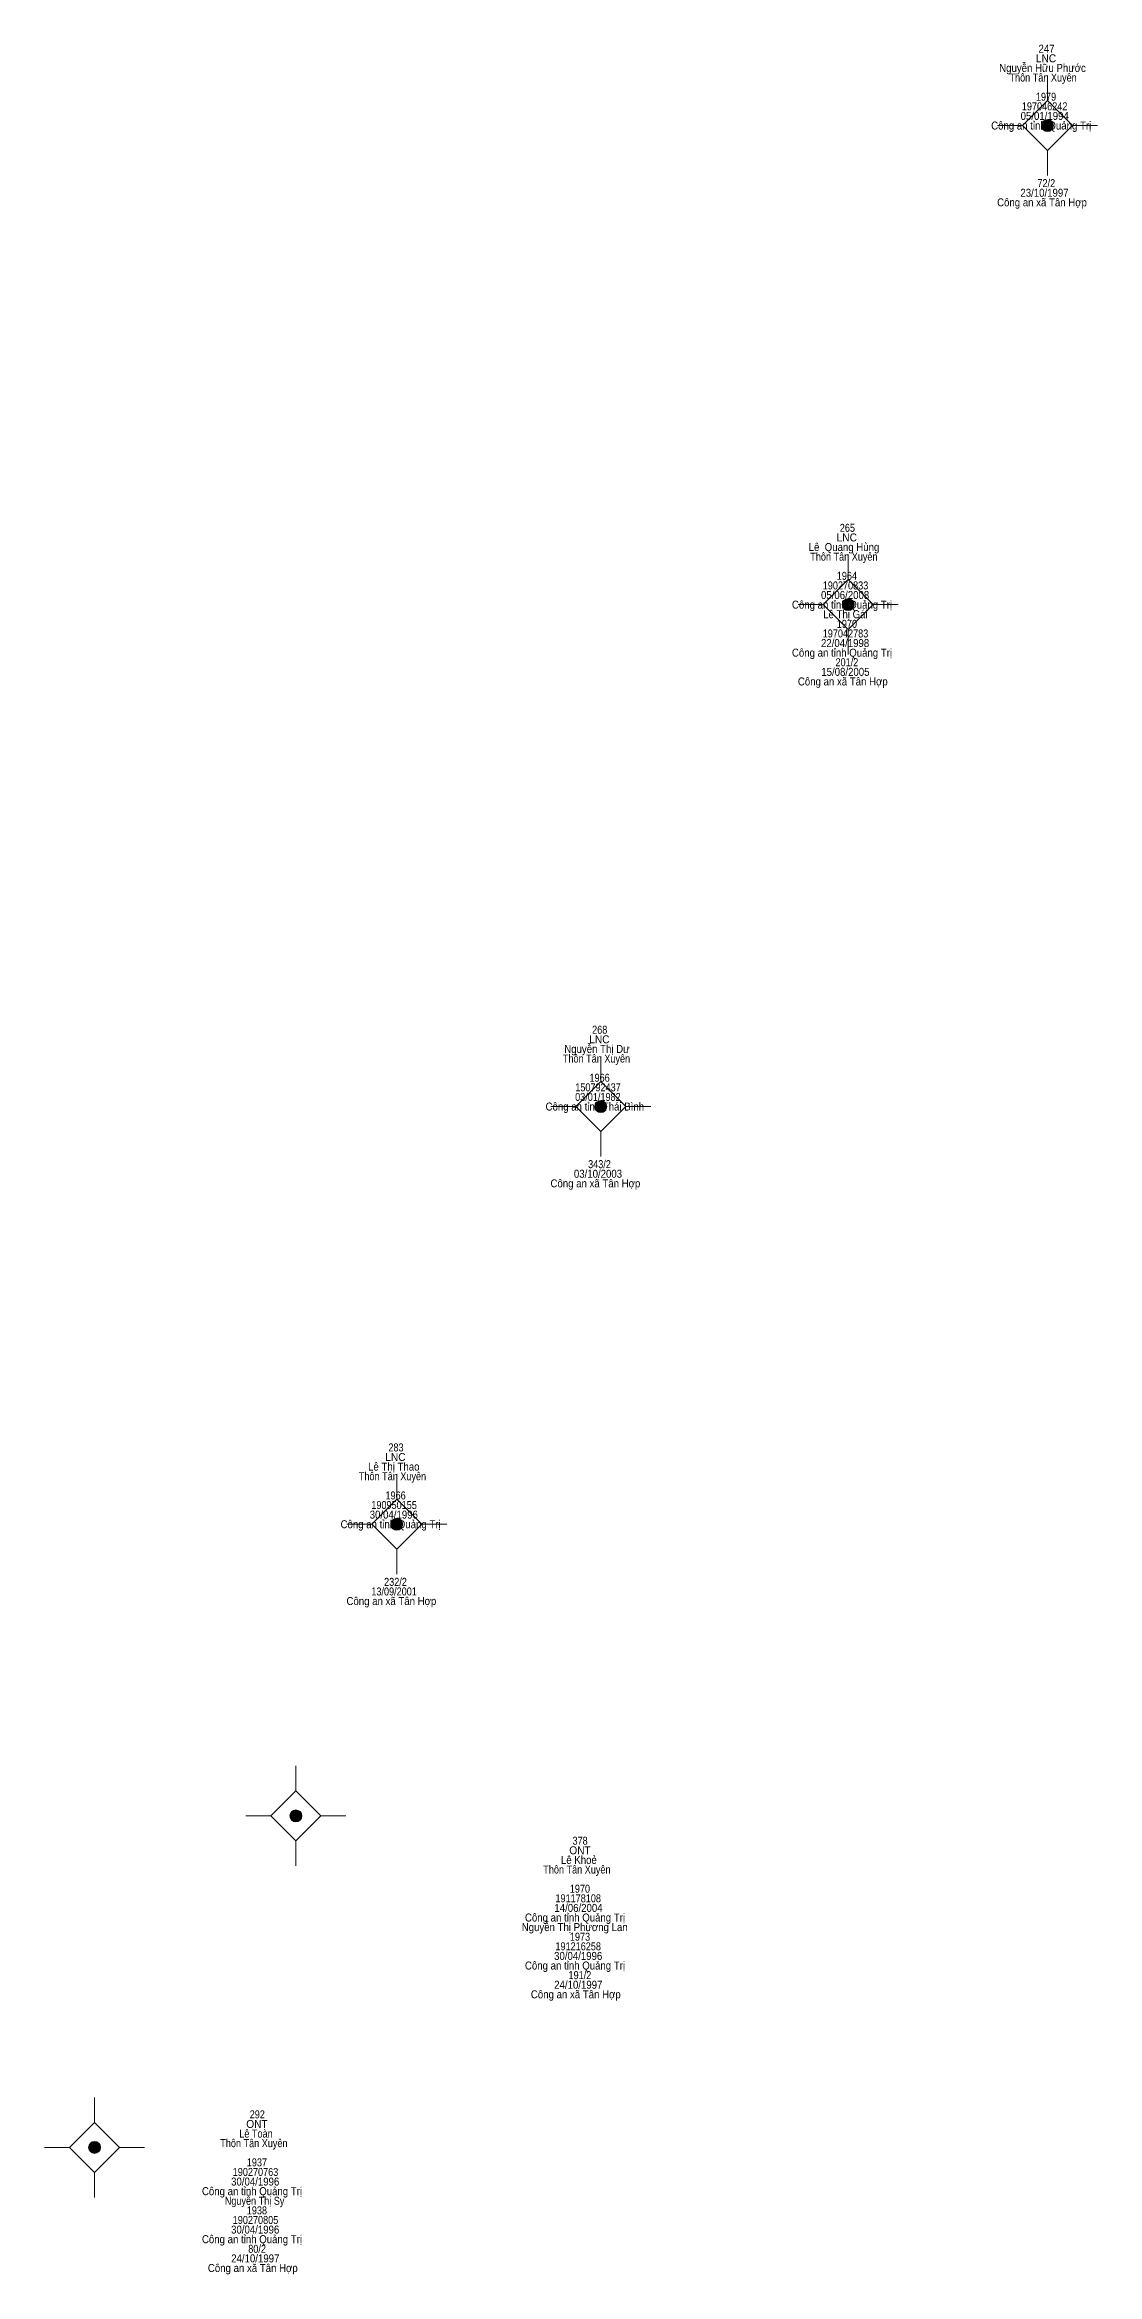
# Model space of a CAD drawing. Header units: metres. Extents: x 550999 to 552168, y 1840994 to 1841978.
# Drawn here: x 551735.6 to 551788.3, y 1841115.5 to 1841227 of the extents above; entities that cross this region are included whole.
import ezdxf
from ezdxf.enums import TextEntityAlignment as Align

# ---------------------------------------------------------------- set-up
doc = ezdxf.new("R2010")
doc.units = ezdxf.units.M
doc.header["$LTSCALE"] = 0.16
doc.layers.add('11', color=7, linetype='Continuous', lineweight=13)
doc.layers.add('15', color=7, linetype='Continuous')

msp = doc.modelspace()

# ---------------------------------------------------------------- hatches: boundary and pattern name
at = {"layer": '11'}
for points in [[(551786.0595, 1841222.96, 1), (551785.4595, 1841222.96, 1)], [(551776.0995, 1841199.01, 1), (551775.4995, 1841199.01, 1)], [(551763.7295, 1841173.92, 1), (551763.1295, 1841173.92, 1)], [(551753.5295, 1841153.04, 1), (551752.9295, 1841153.04, 1)], [(551748.4895, 1841138.46, 1), (551747.8895, 1841138.46, 1)], [(551738.4195, 1841121.89, 1), (551737.8195, 1841121.89, 1)]]:
    msp.add_hatch(color=256, dxfattribs=at).paths.add_polyline_path(points)

# ---------------------------------------------------------------- linework, layer by layer
for p, q in [((551785.76, 1841225.46), (551785.76, 1841224.21)), ((551784.51, 1841222.96), (551783.26, 1841222.96)), ((551788.26, 1841222.96), (551787.01, 1841222.96)), ((551785.76, 1841221.71), (551785.76, 1841220.46)), ((551775.8, 1841201.51), (551775.8, 1841200.26)), ((551774.55, 1841199.01), (551773.3, 1841199.01)), ((551778.3, 1841199.01), (551777.05, 1841199.01)), ((551775.8, 1841197.76), (551775.8, 1841196.51)), ((551763.43, 1841176.42), (551763.43, 1841175.17)), ((551762.18, 1841173.92), (551760.93, 1841173.92)), ((551765.93, 1841173.92), (551764.68, 1841173.92)), ((551763.43, 1841172.67), (551763.43, 1841171.42)), ((551753.23, 1841155.54), (551753.23, 1841154.29)), ((551751.98, 1841153.04), (551750.73, 1841153.04)), ((551755.73, 1841153.04), (551754.48, 1841153.04)), ((551753.23, 1841151.79), (551753.23, 1841150.54)), ((551748.19, 1841140.96), (551748.19, 1841139.71)), ((551746.94, 1841138.46), (551745.69, 1841138.46)), ((551750.69, 1841138.46), (551749.44, 1841138.46)), ((551748.19, 1841137.21), (551748.19, 1841135.96)), ((551738.12, 1841124.39), (551738.12, 1841123.14)), ((551736.87, 1841121.89), (551735.62, 1841121.89)), ((551740.62, 1841121.89), (551739.37, 1841121.89)), ((551738.12, 1841120.64), (551738.12, 1841119.39))]:
    msp.add_line(p, q, dxfattribs=at)
for points in [[(551785.76, 1841224.21), (551784.51, 1841222.96), (551785.76, 1841221.71), (551787.01, 1841222.96)], [(551775.8, 1841200.26), (551774.55, 1841199.01), (551775.8, 1841197.76), (551777.05, 1841199.01)], [(551763.43, 1841175.17), (551762.18, 1841173.92), (551763.43, 1841172.67), (551764.68, 1841173.92)], [(551753.23, 1841154.29), (551751.98, 1841153.04), (551753.23, 1841151.79), (551754.48, 1841153.04)], [(551748.19, 1841139.71), (551746.94, 1841138.46), (551748.19, 1841137.21), (551749.44, 1841138.46)], [(551738.12, 1841123.14), (551736.87, 1841121.89), (551738.12, 1841120.64), (551739.37, 1841121.89)]]:
    msp.add_lwpolyline(points, close=True, dxfattribs=at)
for centre in [(551785.7595, 1841222.96), (551775.7995, 1841199.01), (551763.4295, 1841173.92), (551753.2295, 1841153.04), (551748.1895, 1841138.46), (551738.1195, 1841121.89)]:
    msp.add_circle(centre, 0.3, dxfattribs=at)

# ---------------------------------------------------------------- texts
at = {"layer": '15'}
for s, width, p in [('247', 0.9, (551785.715, 1841226.6)), ('Nguyễn Hữu Phước', 0.9, (551785.515, 1841225.64)), ('LNC', 0.95, (551785.69, 1841226.12)), ('Thôn Tân Xuyên', 0.85, (551785.545, 1841225.16)), ('1979', 0.85, (551785.69, 1841224.2)), ('05/01/1994', 0.9, (551785.625, 1841223.24)), ('197046242', 0.85, (551785.62, 1841223.72)), ('Công an tỉnh Quảng Trị', 0.9, (551785.45, 1841222.76)), ('72/2', 0.85, (551785.705, 1841219.88)), ('Công an xã Tân Hợp', 0.9, (551785.49, 1841218.92)), ('23/10/1997', 0.9, (551785.615, 1841219.4)), ('LNC', 0.95, (551775.73, 1841202.17)), ('265', 0.85, (551775.76, 1841202.65)), ('Lê  Quang Hùng', 0.9, (551775.59, 1841201.69)), ('Thôn Tân Xuyên', 0.85, (551775.585, 1841201.21)), ('190270833', 0.85, (551775.665, 1841199.77)), ('1964', 0.85, (551775.735, 1841200.25)), ('Công an tỉnh Quảng Trị', 0.9, (551775.49, 1841198.81)), ('05/06/2008', 0.9, (551775.645, 1841199.29)), ('197042783', 0.85, (551775.665, 1841197.37)), ('Lê Thị Gái', 0.9, (551775.66, 1841198.33)), ('1970', 0.85, (551775.735, 1841197.85)), ('Công an tỉnh Quảng Trị', 0.9, (551775.49, 1841196.41)), ('22/04/1998', 0.9, (551775.645, 1841196.89)), ('15/08/2005', 0.9, (551775.66, 1841195.45)), ('201/2', 0.85, (551775.735, 1841195.93)), ('Công an xã Tân Hợp', 0.9, (551775.53, 1841194.97)), ('268', 0.85, (551763.375, 1841177.56)), ('Nguyễn Thị Dư', 0.9, (551763.235, 1841176.6)), ('LNC', 0.95, (551763.36, 1841177.08)), ('Thôn Tân Xuyên', 0.85, (551763.215, 1841176.12)), ('1966', 0.85, (551763.37, 1841175.16)), ('03/01/1982', 0.85, (551763.285, 1841174.2)), ('150792437', 0.85, (551763.29, 1841174.68)), ('Công an tỉnh Thái Bình', 0.9, (551763.13, 1841173.72)), ('343/2', 0.85, (551763.365, 1841170.84)), ('Công an xã Tân Hợp', 0.9, (551763.16, 1841169.88)), ('03/10/2003', 0.9, (551763.29, 1841170.36)), ('LNC', 0.95, (551753.16, 1841156.2)), ('283', 0.85, (551753.19, 1841156.68)), ('Thôn Tân Xuyên', 0.85, (551753.015, 1841155.24)), ('Lê Thị Thao', 0.9, (551753.08, 1841155.72)), ('1966', 0.85, (551753.17, 1841154.28)), ('Công an tỉnh Quảng Trị', 0.9, (551752.92, 1841152.84)), ('30/04/1996', 0.9, (551753.08, 1841153.32)), ('190950155', 0.85, (551753.095, 1841153.8)), ('13/09/2001', 0.85, (551753.095, 1841149.48)), ('232/2', 0.85, (551753.165, 1841149.96)), ('Công an xã Tân Hợp', 0.9, (551752.96, 1841149)), ('Lê Khoẻ', 0.9, (551762.335, 1841136.06)), ('ONT', 0.95, (551762.39, 1841136.54)), ('378', 0.85, (551762.395, 1841137.02)), ('Thôn Tân Xuyên', 0.85, (551762.235, 1841135.58)), ('191178108', 0.85, (551762.3, 1841134.14)), ('1970', 0.85, (551762.385, 1841134.62)), ('Nguyễn Thị Phương Lan', 0.9, (551762.125, 1841132.7)), ('Công an tỉnh Quảng Trị', 0.9, (551762.14, 1841133.18)), ('14/06/2004', 0.9, (551762.315, 1841133.66)), ('191216258', 0.85, (551762.3, 1841131.74)), ('1973', 0.85, (551762.39, 1841132.22)), ('Công an tỉnh Quảng Trị', 0.9, (551762.14, 1841130.78)), ('30/04/1996', 0.9, (551762.3, 1841131.26)), ('Công an xã Tân Hợp', 0.9, (551762.18, 1841129.34)), ('24/10/1997', 0.9, (551762.305, 1841129.82)), ('191/2', 0.85, (551762.385, 1841130.3)), ('ONT', 0.95, (551746.24, 1841122.86)), ('292', 0.85, (551746.255, 1841123.34)), ('Thôn Tân Xuyên', 0.85, (551746.085, 1841121.9)), ('Lê Toàn', 0.85, (551746.19, 1841122.38)), ('190270763', 0.85, (551746.165, 1841120.46)), ('1937', 0.85, (551746.235, 1841120.94)), ('Công an tỉnh Quảng Trị', 0.9, (551745.99, 1841119.5)), ('30/04/1996', 0.9, (551746.15, 1841119.98)), ('Nguyễn Thị Sy', 0.85, (551746.12, 1841119.02)), ('1938', 0.85, (551746.235, 1841118.54)), ('Công an tỉnh Quảng Trị', 0.9, (551745.99, 1841117.1)), ('30/04/1996', 0.9, (551746.15, 1841117.58)), ('190270805', 0.85, (551746.165, 1841118.06)), ('24/10/1997', 0.9, (551746.155, 1841116.14)), ('80/2', 0.85, (551746.245, 1841116.62)), ('Công an xã Tân Hợp', 0.9, (551746.03, 1841115.66))]:
    msp.add_text(s, height=0.4, dxfattribs=dict(at, width=width)).set_placement(p, align=Align.CENTER)

doc.saveas('drawing.dxf')
